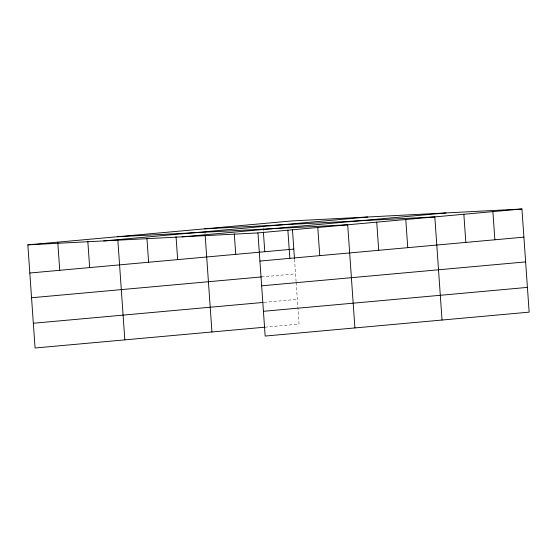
<?xml version="1.0" encoding="UTF-8"?>
<svg xmlns="http://www.w3.org/2000/svg" width="557" height="557" viewBox="0 0 557 557"><rect width="100%" height="100%" fill="white"/><g stroke="black" fill="none" stroke-linecap="round" stroke-linejoin="round"><path stroke-width="0.42" stroke-dasharray="2.79 2.09" d="M261.379 276.933L295.544 273.842M264.018 302.354L297.327 299.339M264.888 327.182L299.053 324.09L296.136 282.343M294.528 259.332L296.073 281.494M263.099 227.841L263.343 231.252M204.906 231.392L205.08 233.954"/><path stroke-width="0.84" d="M264.888 327.182L35.063 348L27.85 244.85L291.84 220.941L521.937 209L529.15 312.15L265.16 336.059L257.947 232.91L521.937 209M103.783 240.909L367.773 217M182.014 236.85L446.004 212.941M29.82 273.007L293.811 249.09M259.91 261.059L523.907 237.15M31.547 297.751L261.379 276.933M261.644 285.811L525.634 261.901M33.329 323.248L263.162 302.437M263.426 311.307L527.416 287.398M204.725 228.836L434.822 216.896L442.035 320.038M117.611 236.725L347.7 224.784L354.913 327.927M27.85 244.85L257.947 232.91M492.896 211.632L494.867 239.782M463.856 214.264L465.826 242.413M405.781 219.521L407.752 247.67M376.741 222.152L378.711 250.302M317.782 227.493L319.753 255.642M292.439 229.47L294.465 258.483M287.865 230.201L289.835 258.351M263.398 232.102L264.77 251.722M234.302 233.877L235.729 254.354M205.199 235.66L211.939 331.979M176.047 236.579L177.655 259.611M146.944 238.361L148.615 262.243M117.847 240.137L124.817 339.867M87.811 241.139L89.656 267.583M57.768 242.142L59.738 270.291"/></g></svg>
